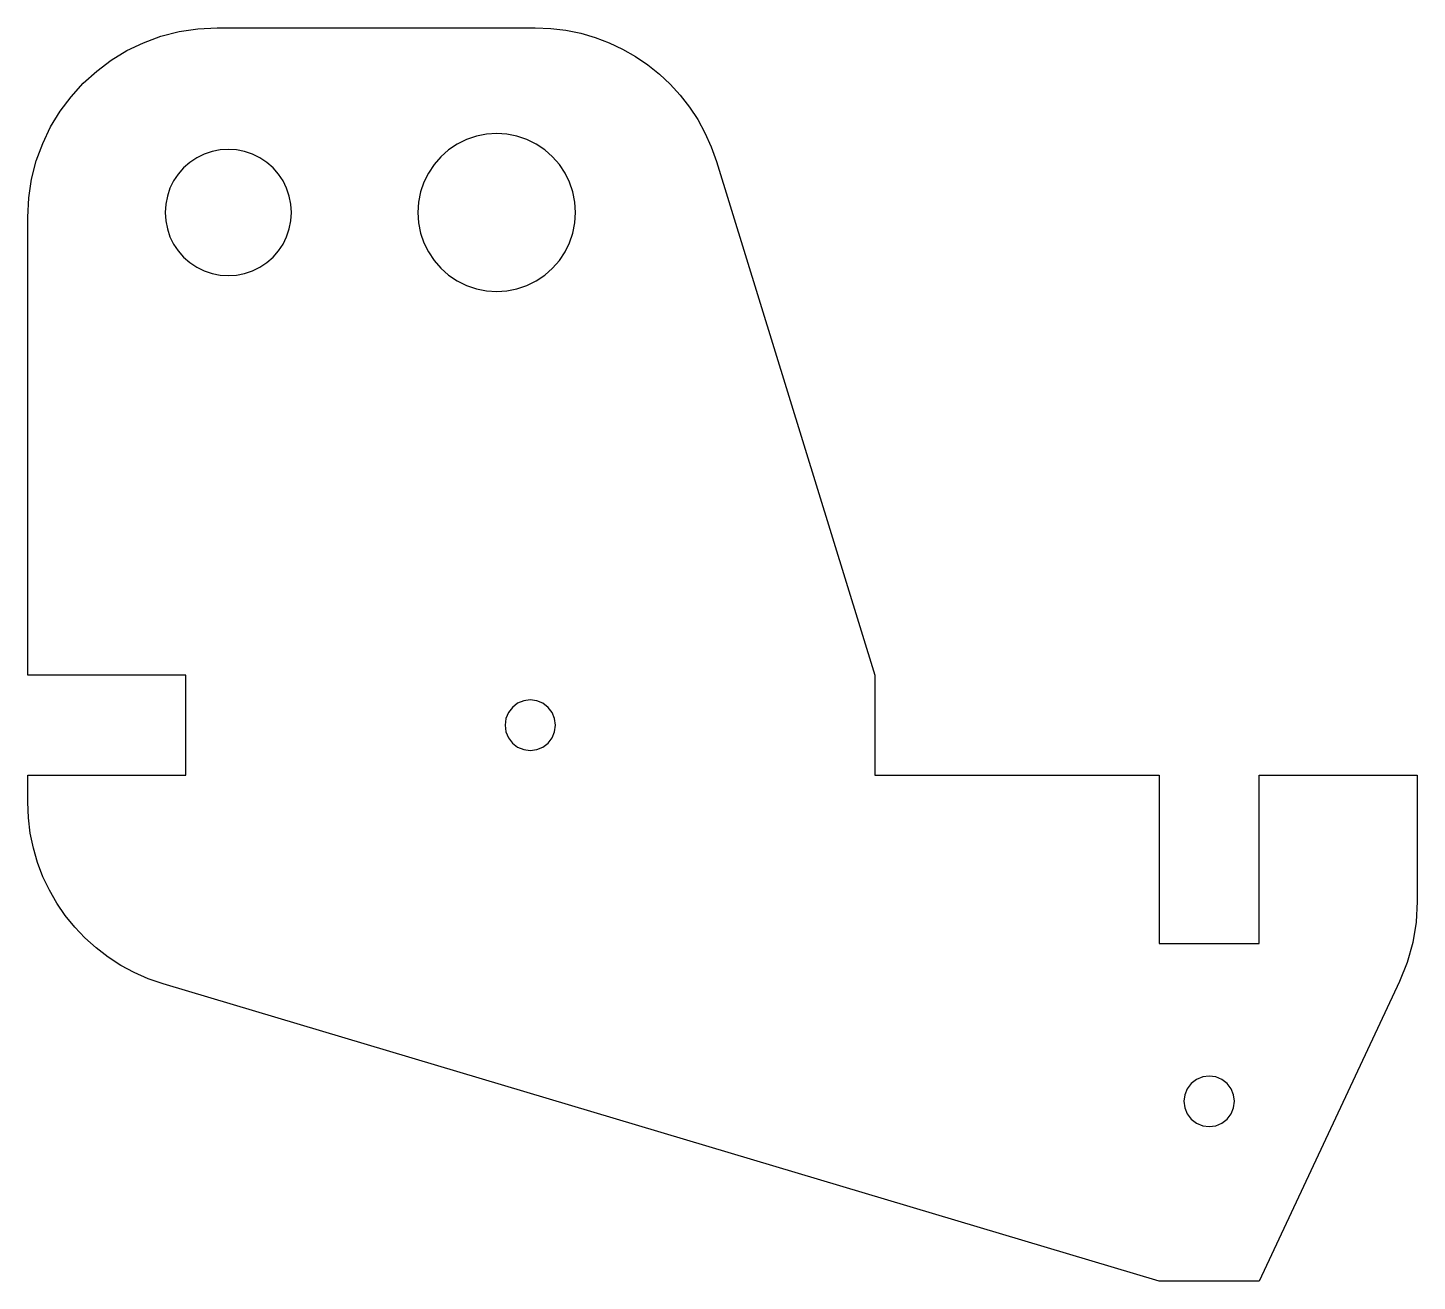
# Model space of a CAD drawing. Extents: x 0.1 to 88.1, y 0.1 to 79.5.
import ezdxf

# ---------------------------------------------------------------- set-up
doc = ezdxf.new("R2010")
doc.units = 0
doc.layers.get('0').update_dxf_attribs({"linetype": 'CONTINUOUS'})

msp = doc.modelspace()

# ---------------------------------------------------------------- linework, layer by layer
at = {"color": 7}
for points in [[(53.729387, 32.123957), (71.729388, 32.123957), (71.729388, 21.473956), (78.079388, 21.473956), (78.079388, 32.123957), (88.079395, 32.123957), (88.079395, 24.13998), (88.00756, 22.828949), (87.793751, 21.537414), (87.440558, 20.276852), (86.950497, 19.058737), (78.079388, 0.079375), (71.729388, 0.079375), (8.646001, 18.915981), (7.712101, 19.236963), (6.818445, 19.628247), (5.967836, 20.086135), (5.162973, 20.606919), (4.406662, 21.186897), (3.701627, 21.822368), (3.050646, 22.509623), (2.456471, 23.244963), (1.92188, 24.024685), (1.449599, 24.845084), (1.042432, 25.702458), (0.703077, 26.593102), (0.434366, 27.513312), (0.238998, 28.459388), (0.11975, 29.427625), (0.079375, 30.41432), (0.079375, 32.123957), (10.079381, 32.123957), (10.079381, 38.473957), (0.079375, 38.473957), (0.079375, 67.473957), (0.14134, 68.700888), (0.323189, 69.892376), (0.618887, 71.04239), (1.022403, 72.144898), (1.527731, 73.19387), (2.128785, 74.183272), (2.819612, 75.10707), (3.5941, 75.959237), (4.44627, 76.733741), (5.370063, 77.424545), (6.359472, 78.025622), (7.408439, 78.530937), (8.510958, 78.934461), (9.660969, 79.230159), (10.852441, 79.412002), (12.079393, 79.473957), (32.223631, 79.473957), (33.202933, 79.434193), (34.164217, 79.316683), (35.103779, 79.124119), (36.018047, 78.859182), (36.903343, 78.524555), (37.756068, 78.122926), (38.572519, 77.65697), (39.349124, 77.129383), (40.082232, 76.542839), (40.768191, 75.900029), (41.403376, 75.203632), (41.984136, 74.456338), (42.506847, 73.660826), (42.967857, 72.819779), (43.363541, 71.935888), (43.690249, 71.01183), (53.729387, 38.473957), (53.729387, 32.123957)], [(34.779373, 67.773957), (34.735426, 68.436255), (34.606309, 69.078546), (34.396257, 69.693541), (34.109501, 70.273958), (33.750224, 70.812507), (33.322657, 71.301901), (32.830955, 71.734855), (32.279378, 72.104083), (31.683828, 72.397154), (31.063036, 72.60649), (30.425416, 72.73209), (29.779383, 72.773958), (29.13335, 72.73209), (28.495731, 72.60649), (27.874939, 72.397154), (27.279388, 72.104083), (26.727811, 71.734855), (26.23611, 71.301901), (25.808543, 70.812507), (25.449265, 70.273958), (25.16251, 69.693541), (24.952457, 69.078546), (24.823341, 68.436255), (24.779393, 67.773957), (24.823341, 67.111658), (24.952457, 66.469368), (25.16251, 65.854374), (25.449265, 65.273957), (25.808543, 64.735408), (26.23611, 64.246014), (26.727811, 63.813058), (27.279388, 63.443829), (27.874939, 63.150761), (28.495731, 62.941425), (29.13335, 62.815825), (29.779383, 62.773957), (30.425416, 62.815825), (31.063036, 62.941425), (31.683828, 63.150761), (32.279378, 63.443829), (32.830955, 63.813058), (33.322657, 64.246014), (33.750224, 64.735408), (34.109501, 65.273957), (34.396257, 65.854374), (34.606309, 66.469368), (34.735426, 67.111658), (34.779373, 67.773957)], [(16.779372, 67.773957), (16.744209, 68.303796), (16.640916, 68.817628), (16.472905, 69.309626), (16.243485, 69.773956), (15.956068, 70.204796), (15.613989, 70.596313), (15.220659, 70.942676), (14.779387, 71.23806), (14.302952, 71.472515), (13.806302, 71.639983), (13.296212, 71.740464), (12.779375, 71.773957), (12.262564, 71.740464), (11.752448, 71.639983), (11.255825, 71.472515), (10.77939, 71.23806), (10.338118, 70.942676), (9.944761, 70.596313), (9.602708, 70.204796), (9.315291, 69.773956), (9.085871, 69.309626), (8.917834, 68.817628), (8.814567, 68.303796), (8.779378, 67.773957), (8.814567, 67.244119), (8.917834, 66.730287), (9.085871, 66.238289), (9.315291, 65.773956), (9.602708, 65.343117), (9.944761, 64.951602), (10.338118, 64.605239), (10.77939, 64.309855), (11.255825, 64.0754), (11.752448, 63.907932), (12.262564, 63.807451), (12.779375, 63.773958), (13.296212, 63.807451), (13.806302, 63.907932), (14.302952, 64.0754), (14.779387, 64.309855), (15.220659, 64.605239), (15.613989, 64.951602), (15.956068, 65.343117), (16.243485, 65.773956), (16.472905, 66.238289), (16.640916, 66.730287), (16.744209, 67.244119), (16.779372, 67.773957)], [(33.504373, 35.298957), (33.448995, 35.716424), (33.290034, 36.098956), (33.03823, 36.427899), (32.704379, 36.684598), (32.31515, 36.845367), (31.904384, 36.898956), (31.493619, 36.845367), (31.10439, 36.684598), (30.770539, 36.427899), (30.518735, 36.098956), (30.359773, 35.716424), (30.304396, 35.298957), (30.359773, 34.881489), (30.518735, 34.498957), (30.770539, 34.170014), (31.10439, 33.913315), (31.493619, 33.752547), (31.904384, 33.698958), (32.31515, 33.752547), (32.704379, 33.913315), (33.03823, 34.170014), (33.290034, 34.498957), (33.448995, 34.881489), (33.504373, 35.298957)], [(76.504377, 11.473958), (76.448999, 11.891425), (76.290011, 12.273957), (76.038234, 12.602898), (75.704383, 12.859597), (75.315154, 13.020368), (74.904388, 13.073957), (74.493623, 13.020368), (74.104394, 12.859597), (73.770543, 12.602898), (73.518739, 12.273957), (73.359777, 11.891425), (73.304374, 11.473958), (73.359777, 11.056488), (73.518739, 10.673956), (73.770543, 10.345015), (74.104394, 10.088316), (74.493623, 9.927548), (74.904388, 9.873956), (75.315154, 9.927548), (75.704383, 10.088316), (76.038234, 10.345015), (76.290011, 10.673956), (76.448999, 11.056488), (76.504377, 11.473958)]]:
    msp.add_lwpolyline(points, close=True, dxfattribs=at)

doc.saveas('drawing.dxf')
